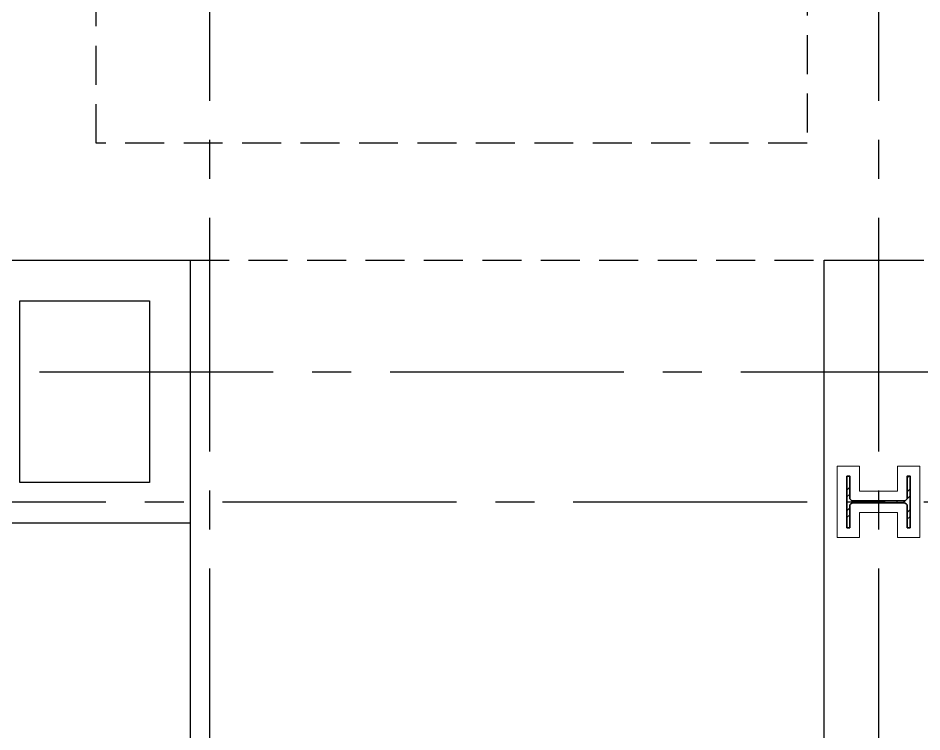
# Model space of a CAD drawing. Header units: inches. Extents: x 18000 to 22048, y 0 to 3165.
# Drawn here: x 19762.5 to 19901.7, y 1186.8 to 1296.8 of the extents above; entities that cross this region are included whole.
import ezdxf

# ---------------------------------------------------------------- set-up
doc = ezdxf.new("R2010")
doc.units = ezdxf.units.IN
doc.header["$LTSCALE"] = 48
doc.header["$MEASUREMENT"] = 0
for name, pattern in [('CENTER2', [1.125, 0.75, -0.125, 0.125, -0.125]), ('HIDDEN', [0.375, 0.25, -0.125]), ('HIDDEN2', [0.1875, 0.125, -0.0625])]:
    doc.linetypes.add(name, pattern=pattern)
for name, color, linetype in [('_0_Objects', 8, 'Continuous'), ('A-Flor-Soffit', 8, 'HIDDEN2'), ('A-Grid(3-32)', 8, 'CENTER2'), ('A-Wall-Full', 8, 'Continuous')]:
    doc.layers.add(name, color=color, linetype=linetype)
for name, color, linetype, lineweight in [('A-Detl-Hatch', 8, 'Continuous', 18), ('S-Detl-Hatch', 8, 'Continuous', 18), ('S-Detl-Wide', 8, 'Continuous', 35)]:
    doc.layers.add(name, color=color, linetype=linetype, lineweight=lineweight)

# ---------------------------------------------------------------- blocks, each defined once
blk = doc.blocks.new('*U9')
at = {"layer": 'A-Detl-Hatch'}
h = blk.add_hatch(dxfattribs=at)
h.set_pattern_fill('ANSI32', color=256, scale=6, style=0)
h.set_pattern_definition([(45, (0, -4.865), (-1.591, 1.591), []), (45, (1.0607, -4.865), (-1.591, 1.591), [])])
edge = h.paths.add_edge_path()
edge.add_line((3.98, -9.73), (3.98, -9.295))
edge.add_line((3.98, -9.295), (0.645, -9.295))
edge.add_arc((0.645, -8.795), 0.5, 180, 270, ccw=False)
edge.add_line((0.145, -8.795), (0.145, -0.935))
edge.add_arc((0.645, -0.935), 0.5, 90, 180, ccw=False)
edge.add_line((0.645, -0.435), (3.98, -0.435))
edge.add_line((3.98, -0.435), (3.98, 0))
edge.add_line((3.98, 0), (-3.98, 0))
edge.add_line((-3.98, 0), (-3.98, -0.435))
edge.add_line((-3.98, -0.435), (-0.645, -0.435))
edge.add_arc((-0.645, -0.935), 0.5, 0, 90, ccw=False)
edge.add_line((-0.145, -0.935), (-0.145, -8.795))
edge.add_arc((-0.645, -8.795), 0.5, -90, 0, ccw=False)
edge.add_line((-0.645, -9.295), (-3.98, -9.295))
edge.add_line((-3.98, -9.295), (-3.98, -9.73))
edge.add_line((-3.98, -9.73), (3.98, -9.73))
at = {"linetype": 'ByBlock'}
blk.add_lwpolyline([(3.98, -9.73), (3.98, -9.295), (0.645, -9.295, -0.4142136), (0.145, -8.795), (0.145, -0.935, -0.4142136), (0.645, -0.435), (3.98, -0.435), (3.98, 0), (-3.98, 0), (-3.98, -0.435), (-0.645, -0.435, -0.4142136), (-0.145, -0.935), (-0.145, -8.795, -0.4142136), (-0.645, -9.295), (-3.98, -9.295), (-3.98, -9.73)], format="xyb", close=True, dxfattribs=at)
blk = doc.blocks.new('W10X33')
at = {"layer": 'S-Detl-Hatch'}
blk.add_lwpolyline([(13773.28, -7309.78), (13773.28, -7306.34), (13769.45, -7306.34), (13769.45, -7300.48), (13773.28, -7300.48), (13773.28, -7297.05), (13762.32, -7297.05), (13762.32, -7300.48), (13766.16, -7300.48), (13766.16, -7306.34), (13762.32, -7306.34), (13762.32, -7309.78)], close=True, dxfattribs=at)
at = {"layer": 'S-Detl-Wide'}
blk.add_blockref('*U9', (13767.8, -7298.55), dxfattribs=at)
blk = doc.blocks.new('3RD FLOOR - STRUCTURAL GRID')
at = {"layer": 'A-Grid(3-32)'}
for p, q in [((-2223.5, -13426.01), (-2223.5, -15409.77)), ((-2120.5, -13426.01), (-2120.5, -15409.77)), ((-3869.7, -14799.75), (-113.3, -14799.75)), ((-3895.5, -14819.75), (-87.5, -14819.75))]:
    blk.add_line(p, q, dxfattribs=at)
at = {"xscale": -1, "rotation": 270}
blk.add_blockref('W10X33', (5182.91, -28587.55), dxfattribs=at)
blk = doc.blocks.new('linen elev lobby vending')
at = {"layer": 'A-Flor-Soffit'}
blk.add_line((-113, 37.73), (-15.36, 37.73), dxfattribs=at)
blk.add_lwpolyline([(-127.5, 198.38), (-18, 198.38), (-18, 55.73), (-127.5, 55.73)], close=True, dxfattribs=at)
at = {"layer": 'A-Wall-Full'}
for p, q in [((-15.36, -48.5), (-15.36, 37.73)), ((-15.36, 37.73), (0, 37.73)), ((-113, -2.77), (-113, -48.49))]:
    blk.add_line(p, q, dxfattribs=at)
for points in [[(-145.5, 37.73), (-113, 37.73), (-113, -2.77), (-145.5, -2.77)], [(-139.25, 31.48), (-119.25, 31.48), (-119.25, 3.48), (-139.25, 3.48)]]:
    blk.add_lwpolyline(points, close=True, dxfattribs=at)

msp = doc.modelspace()

# ---------------------------------------------------------------- block references
at = {"layer": '_0_Objects', "linetype": 'HIDDEN'}
msp.add_blockref('3RD FLOOR - STRUCTURAL GRID', (22015.5, 16042.01), dxfattribs=at)
at = {"layer": '_0_Objects'}
msp.add_blockref('linen elev lobby vending', (19902, 1221.76), dxfattribs=at)

doc.saveas('drawing.dxf')
